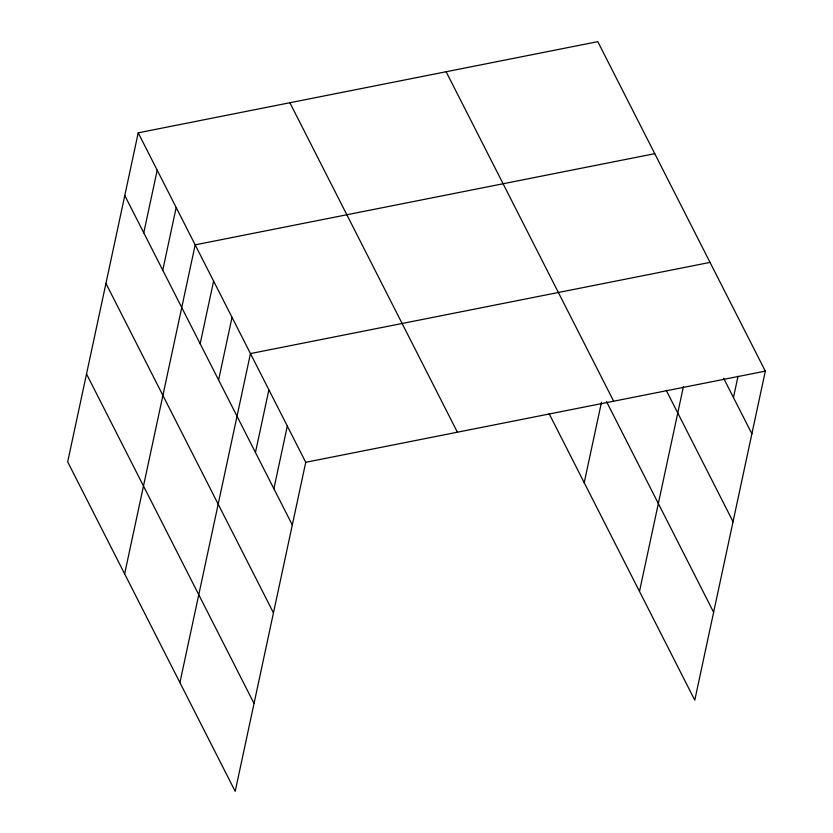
<?xml version="1.0" encoding="UTF-8"?>
<svg xmlns="http://www.w3.org/2000/svg" width="833" height="833" viewBox="0 0 833 833"><rect width="100%" height="100%" fill="white"/><g stroke="black" fill="none" stroke-linecap="round" stroke-linejoin="round"><path stroke-width="1.25" d="M138.216 132.832L67.681 461.878L235.198 791.35L305.742 462.294L138.216 132.832L597.802 41.65L765.319 371.122L694.784 700.168L549.124 413.699M143.765 232.844L157.208 170.171M162.758 270.184L176.19 207.511M124.638 573.895L195.182 244.85L654.759 153.668M200.17 343.769L213.602 281.085M218.6 380.015L232.032 317.331M179.918 682.623L250.462 353.577L710.039 262.395M255.45 452.496L268.892 389.813M273.88 488.732L287.312 426.059M584.214 482.724L601.447 402.349M639.494 591.451L683.414 386.606M733.457 397.56L738.028 376.245M305.742 462.294L765.319 371.122M723.669 378.307L751.887 433.795M666.244 390.323L733.04 521.708M446.134 71.742L613.661 401.204M606.518 401.61L713.621 612.265M289.884 102.74L457.4 432.212M124.783 195.505L292.31 524.977M105.937 283.407L273.463 612.88M86.517 373.975L254.044 703.448"/></g></svg>
